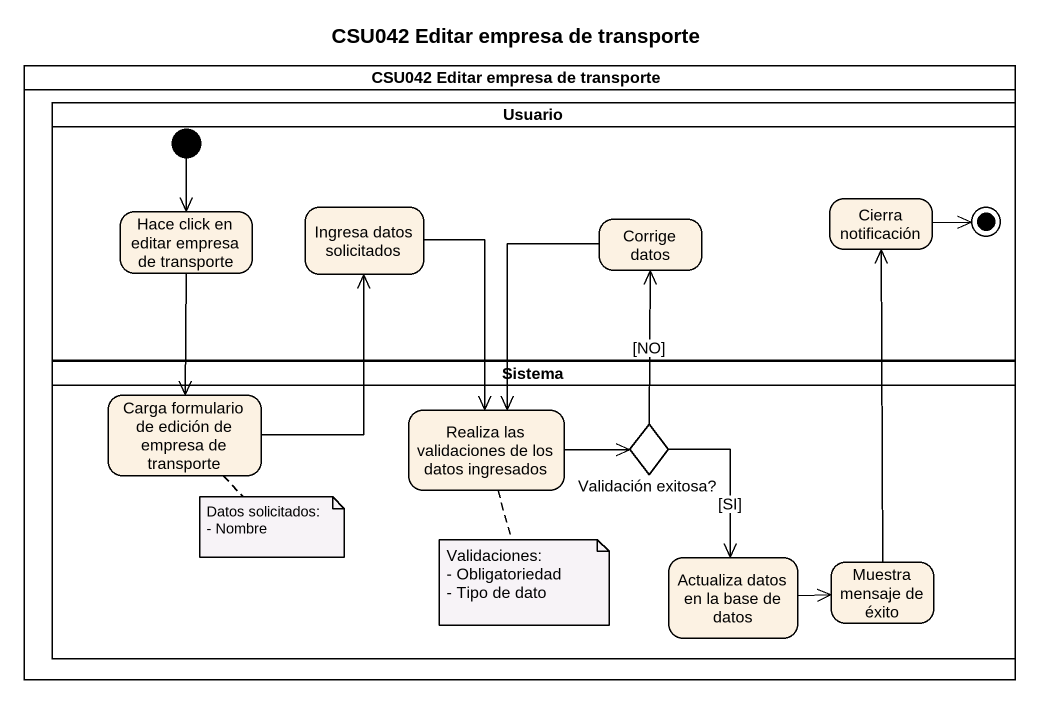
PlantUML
@startuml
title CSU042 Editar empresa de transporte
hide empty description
state "CSU042 Editar empresa de transporte" as CSU042_Editar_empresa_de <<partition>> {
  state Usuario <<partition>> {
    state "Hace click en editar empresa de transporte" as Hace_click_en_editar
    state "Ingresa datos solicitados" as Ingresa_datos_solicitados
    state "Corrige datos" as Corrige_datos
    state "Cierra notificación" as Cierra_notificación
    [*] --> Hace_click_en_editar
    Cierra_notificación -right-> [*]
  }
  state Sistema <<partition>> {
    state "Carga formulario de edición de empresa de transporte" as Carga_formulario_de_edición
    state "Realiza las validaciones de los datos ingresados" as Realiza_las_validaciones_de
    state "Validación exitosa?" as Validación_exitosa <<choice>>
    state "Actualiza datos en la base de datos" as Actualiza_datos_en_la_base
    state "Muestra mensaje de éxito" as Muestra_mensaje_de_éxito
  }
}
Hace_click_en_editar --> Carga_formulario_de_edición
Ingresa_datos_solicitados --> Realiza_las_validaciones_de
Corrige_datos --> Realiza_las_validaciones_de
Carga_formulario_de_edición -up-> Ingresa_datos_solicitados
Realiza_las_validaciones_de -right-> Validación_exitosa
Validación_exitosa -up-> Corrige_datos : [NO]
Validación_exitosa --> Actualiza_datos_en_la_base : [SI]
Actualiza_datos_en_la_base -right-> Muestra_mensaje_de_éxito
Muestra_mensaje_de_éxito -up-> Cierra_notificación
note bottom of Carga_formulario_de_edición
  Datos solicitados:
  - Nombre
end note
note bottom of Realiza_las_validaciones_de
  Validaciones:
  - Obligatoriedad
  - Tipo de dato
end note
@enduml
